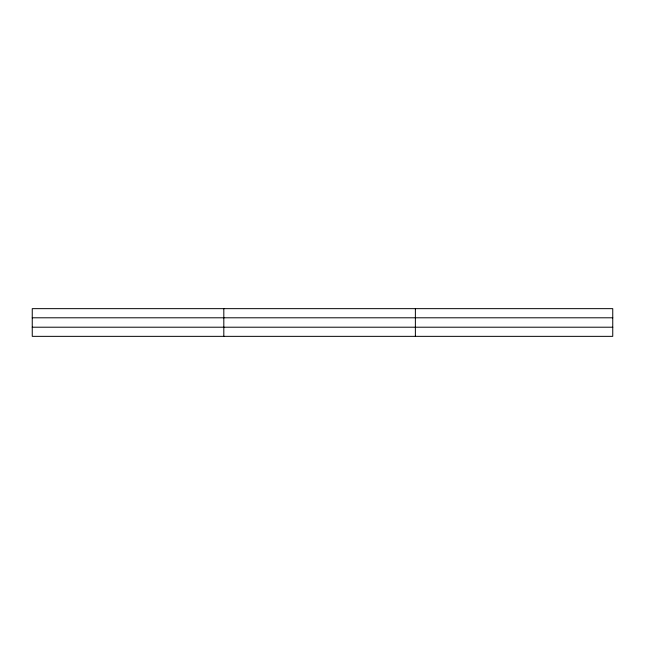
<?xml version="1.0" encoding="UTF-8"?>
<svg xmlns="http://www.w3.org/2000/svg" width="645" height="645" viewBox="0 0 645 645"><rect width="100%" height="100%" fill="white"/><g stroke="black" fill="none" stroke-linecap="round" stroke-linejoin="round"><path stroke-width="0.97" d="M223.815 308.649L223.815 336.351M415.38 308.649L415.38 336.351M612.75 327.209L612.75 336.351L32.25 336.351L32.25 308.649L612.75 308.649L612.75 327.209L32.25 327.209M32.25 317.792L612.75 317.792"/></g></svg>
